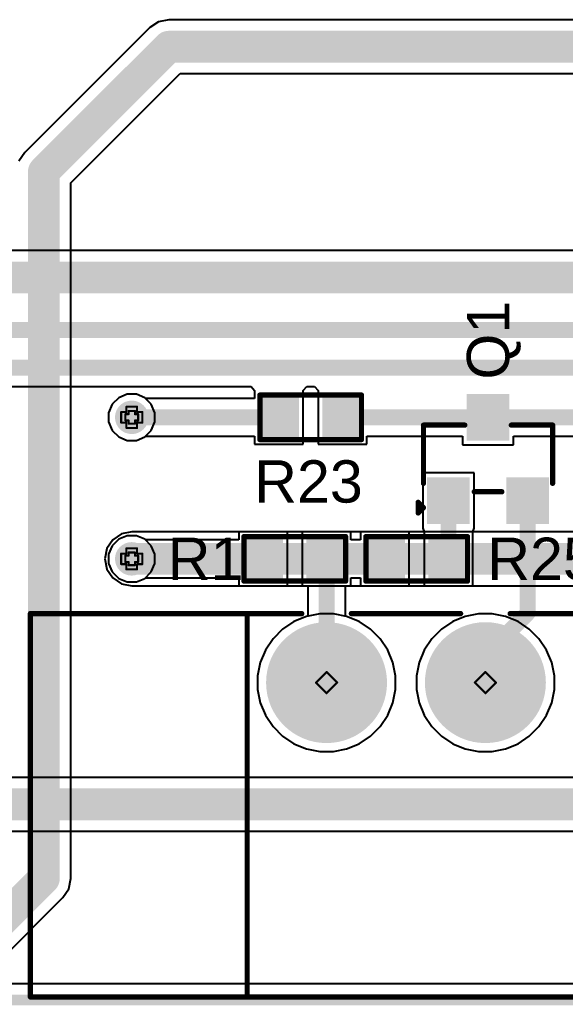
# Model space of a CAD drawing. Header units: inches. Extents: x -7 to 5163, y -3 to 5149.
# Drawn here: x 23.37 to 36.46, y -3.45 to 20.21 of the extents above; entities that cross this region are included whole.
import ezdxf

# ---------------------------------------------------------------- set-up
doc = ezdxf.new("R2010")
doc.units = ezdxf.units.IN
for name, color, linetype in [('Board Outline', 216, 'Continuous'), ('Bottom Layer', 5, 'Continuous'), ('Bottom Solder', 6, 'Continuous'), ('Drill Drawing', 1, 'Continuous'), ('GND', 76, 'Continuous'), ('Mechanical 15', 56, 'Continuous'), ('Multi-Layer', 9, 'Continuous'), ('Pad Holes', 156, 'Continuous'), ('PWR', 16, 'Continuous'), ('Top Layer', 1, 'Continuous'), ('Top Overlay', 2, 'Continuous'), ('Top Paste', 8, 'Continuous'), ('Top Solder', 216, 'Continuous'), ('Via Holes', 16, 'Continuous')]:
    doc.layers.add(name, color=color, linetype=linetype)
doc.styles.add('Arial', font='', dxfattribs={"height": 0.2})
doc.styles.get('Arial').set_extended_font_data('Arial')

# ---------------------------------------------------------------- blocks, each defined once
blk = doc.blocks.new('R___0603_9')
at = {"layer": 'Top Layer'}
for points in [[(-0.381, 0.4445), (-0.381, -0.4445), (-1.143, -0.4445), (-1.143, 0.4445)], [(1.143, 0.4445), (1.143, -0.4445), (0.381, -0.4445), (0.381, 0.4445)]]:
    blk.add_hatch(color=1, dxfattribs=at).paths.add_polyline_path(points)
at = {"layer": 'Top Paste'}
for points in [[(-0.381, 0.4445), (-0.381, -0.4445), (-1.143, -0.4445), (-1.143, 0.4445)], [(1.143, 0.4445), (1.143, -0.4445), (0.381, -0.4445), (0.381, 0.4445)]]:
    blk.add_hatch(color=8, dxfattribs=at).paths.add_polyline_path(points)
at = {"layer": 'Top Solder'}
for points in [[(-0.2794, 0.5461), (-0.2794, -0.5461), (-1.2446, -0.5461), (-1.2446, 0.5461)], [(1.2446, 0.5461), (1.2446, -0.5461), (0.2794, -0.5461), (0.2794, 0.5461)]]:
    blk.add_hatch(color=216, dxfattribs=at).paths.add_polyline_path(points)
at = {"layer": 'Top Overlay'}
for points in [[(-1.2192, -0.5334, 0.127, 0.127, 0), (-1.2192, 0.5334, 0.127, 0.127, 0)], [(-1.2192, 0.5334, 0.127, 0.127, 0), (1.2192, 0.5334, 0.127, 0.127, 0)], [(1.2192, -0.5334, 0.127, 0.127, 0), (1.2192, 0.5334, 0.127, 0.127, 0)], [(-1.2192, -0.5334, 0.127, 0.127, 0), (1.2192, -0.5334, 0.127, 0.127, 0)]]:
    blk.add_lwpolyline(points, format="xyseb", dxfattribs=at)
for points in [[(-1.25095, 0.5334, 0.0635, 0.0635, 1), (-1.18745, 0.5334, 0.0635, 0.0635, 1)], [(-1.25095, 0.5334, 0.0635, 0.0635, 1), (-1.18745, 0.5334, 0.0635, 0.0635, 1)], [(1.18745, 0.5334, 0.0635, 0.0635, 1), (1.25095, 0.5334, 0.0635, 0.0635, 1)], [(1.18745, 0.5334, 0.0635, 0.0635, 1), (1.25095, 0.5334, 0.0635, 0.0635, 1)], [(-1.25095, -0.5334, 0.0635, 0.0635, 1), (-1.18745, -0.5334, 0.0635, 0.0635, 1)], [(-1.25095, -0.5334, 0.0635, 0.0635, 1), (-1.18745, -0.5334, 0.0635, 0.0635, 1)], [(1.18745, -0.5334, 0.0635, 0.0635, 1), (1.25095, -0.5334, 0.0635, 0.0635, 1)], [(1.18745, -0.5334, 0.0635, 0.0635, 1), (1.25095, -0.5334, 0.0635, 0.0635, 1)]]:
    blk.add_lwpolyline(points, format="xyseb", close=True, dxfattribs=at)
blk = doc.blocks.new('R___0603_11')
at = {"layer": 'Top Layer'}
for points in [[(-0.381, 0.4445), (-0.381, -0.4445), (-1.143, -0.4445), (-1.143, 0.4445)], [(1.143, 0.4445), (1.143, -0.4445), (0.381, -0.4445), (0.381, 0.4445)]]:
    blk.add_hatch(color=1, dxfattribs=at).paths.add_polyline_path(points)
at = {"layer": 'Top Paste'}
for points in [[(-0.381, 0.4445), (-0.381, -0.4445), (-1.143, -0.4445), (-1.143, 0.4445)], [(1.143, 0.4445), (1.143, -0.4445), (0.381, -0.4445), (0.381, 0.4445)]]:
    blk.add_hatch(color=8, dxfattribs=at).paths.add_polyline_path(points)
at = {"layer": 'Top Solder'}
for points in [[(-0.2794, 0.5461), (-0.2794, -0.5461), (-1.2446, -0.5461), (-1.2446, 0.5461)], [(1.2446, 0.5461), (1.2446, -0.5461), (0.2794, -0.5461), (0.2794, 0.5461)]]:
    blk.add_hatch(color=216, dxfattribs=at).paths.add_polyline_path(points)
at = {"layer": 'Top Overlay'}
for points in [[(-1.2192, -0.5334, 0.127, 0.127, 0), (-1.2192, 0.5334, 0.127, 0.127, 0)], [(-1.2192, 0.5334, 0.127, 0.127, 0), (1.2192, 0.5334, 0.127, 0.127, 0)], [(1.2192, -0.5334, 0.127, 0.127, 0), (1.2192, 0.5334, 0.127, 0.127, 0)], [(-1.2192, -0.5334, 0.127, 0.127, 0), (1.2192, -0.5334, 0.127, 0.127, 0)]]:
    blk.add_lwpolyline(points, format="xyseb", dxfattribs=at)
for points in [[(-1.25095, 0.5334, 0.0635, 0.0635, 1), (-1.18745, 0.5334, 0.0635, 0.0635, 1)], [(-1.25095, 0.5334, 0.0635, 0.0635, 1), (-1.18745, 0.5334, 0.0635, 0.0635, 1)], [(1.18745, 0.5334, 0.0635, 0.0635, 1), (1.25095, 0.5334, 0.0635, 0.0635, 1)], [(1.18745, 0.5334, 0.0635, 0.0635, 1), (1.25095, 0.5334, 0.0635, 0.0635, 1)], [(-1.25095, -0.5334, 0.0635, 0.0635, 1), (-1.18745, -0.5334, 0.0635, 0.0635, 1)], [(-1.25095, -0.5334, 0.0635, 0.0635, 1), (-1.18745, -0.5334, 0.0635, 0.0635, 1)], [(1.18745, -0.5334, 0.0635, 0.0635, 1), (1.25095, -0.5334, 0.0635, 0.0635, 1)], [(1.18745, -0.5334, 0.0635, 0.0635, 1), (1.25095, -0.5334, 0.0635, 0.0635, 1)]]:
    blk.add_lwpolyline(points, format="xyseb", close=True, dxfattribs=at)
blk = doc.blocks.new('R___0603_33')
at = {"layer": 'Top Layer'}
for points in [[(-0.381, 0.4445), (-0.381, -0.4445), (-1.143, -0.4445), (-1.143, 0.4445)], [(1.143, 0.4445), (1.143, -0.4445), (0.381, -0.4445), (0.381, 0.4445)]]:
    blk.add_hatch(color=1, dxfattribs=at).paths.add_polyline_path(points)
at = {"layer": 'Top Paste'}
for points in [[(-0.381, 0.4445), (-0.381, -0.4445), (-1.143, -0.4445), (-1.143, 0.4445)], [(1.143, 0.4445), (1.143, -0.4445), (0.381, -0.4445), (0.381, 0.4445)]]:
    blk.add_hatch(color=8, dxfattribs=at).paths.add_polyline_path(points)
at = {"layer": 'Top Solder'}
for points in [[(-0.2794, 0.5461), (-0.2794, -0.5461), (-1.2446, -0.5461), (-1.2446, 0.5461)], [(1.2446, 0.5461), (1.2446, -0.5461), (0.2794, -0.5461), (0.2794, 0.5461)]]:
    blk.add_hatch(color=216, dxfattribs=at).paths.add_polyline_path(points)
at = {"layer": 'Top Overlay'}
for points in [[(-1.2192, 0.5334, 0.127, 0.127, 0), (-1.2192, -0.5334, 0.127, 0.127, 0)], [(1.2192, 0.5334, 0.127, 0.127, 0), (-1.2192, 0.5334, 0.127, 0.127, 0)], [(1.2192, 0.5334, 0.127, 0.127, 0), (1.2192, -0.5334, 0.127, 0.127, 0)], [(1.2192, -0.5334, 0.127, 0.127, 0), (-1.2192, -0.5334, 0.127, 0.127, 0)]]:
    blk.add_lwpolyline(points, format="xyseb", dxfattribs=at)
for points in [[(-1.25095, 0.5334, 0.0635, 0.0635, 1), (-1.18745, 0.5334, 0.0635, 0.0635, 1)], [(-1.25095, 0.5334, 0.0635, 0.0635, 1), (-1.18745, 0.5334, 0.0635, 0.0635, 1)], [(1.18745, 0.5334, 0.0635, 0.0635, 1), (1.25095, 0.5334, 0.0635, 0.0635, 1)], [(1.18745, 0.5334, 0.0635, 0.0635, 1), (1.25095, 0.5334, 0.0635, 0.0635, 1)], [(-1.25095, -0.5334, 0.0635, 0.0635, 1), (-1.18745, -0.5334, 0.0635, 0.0635, 1)], [(-1.25095, -0.5334, 0.0635, 0.0635, 1), (-1.18745, -0.5334, 0.0635, 0.0635, 1)], [(1.18745, -0.5334, 0.0635, 0.0635, 1), (1.25095, -0.5334, 0.0635, 0.0635, 1)], [(1.18745, -0.5334, 0.0635, 0.0635, 1), (1.25095, -0.5334, 0.0635, 0.0635, 1)]]:
    blk.add_lwpolyline(points, format="xyseb", close=True, dxfattribs=at)
blk = doc.blocks.new('SOT_23_34')
at = {"layer": 'Top Layer'}
for points in [[(-0.41, 1.46), (0.41, 1.46), (0.41, 0.54), (-0.41, 0.54)], [(-1.36, -0.54), (-0.54, -0.54), (-0.54, -1.46), (-1.36, -1.46)], [(0.54, -0.54), (1.36, -0.54), (1.36, -1.46), (0.54, -1.46)]]:
    blk.add_hatch(color=1, dxfattribs=at).paths.add_polyline_path(points)
at = {"layer": 'Top Paste'}
for points in [[(-0.41, 1.46), (0.41, 1.46), (0.41, 0.54), (-0.41, 0.54)], [(-1.36, -0.54), (-0.54, -0.54), (-0.54, -1.46), (-1.36, -1.46)], [(0.54, -0.54), (1.36, -0.54), (1.36, -1.46), (0.54, -1.46)]]:
    blk.add_hatch(color=8, dxfattribs=at).paths.add_polyline_path(points)
at = {"layer": 'Top Solder'}
for points in [[(-0.512, 1.562), (0.512, 1.562), (0.512, 0.438), (-0.512, 0.438)], [(-1.462, -0.438), (-0.438, -0.438), (-0.438, -1.562), (-1.462, -1.562)], [(0.438, -0.438), (1.462, -0.438), (1.462, -1.562), (0.438, -1.562)]]:
    blk.add_hatch(color=216, dxfattribs=at).paths.add_polyline_path(points)
at = {"layer": 'Top Overlay'}
for points in [[(-1.549, 0.813, 0.127, 0.127, 0), (-0.559, 0.813, 0.127, 0.127, 0)], [(-1.549, -0.584, 0.127, 0.127, 0), (-1.549, 0.813, 0.127, 0.127, 0)], [(0.559, 0.813, 0.127, 0.127, 0), (1.549, 0.813, 0.127, 0.127, 0)], [(1.549, -0.584, 0.127, 0.127, 0), (1.549, 0.813, 0.127, 0.127, 0)], [(-0.33, -0.787, 0.127, 0.127, 0), (0.33, -0.787, 0.127, 0.127, 0)], [(-1.676, -1.295, 0.127, 0.127, 0), (-1.676, -1.041, 0.127, 0.127, 0)], [(-1.676, -1.041, 0.127, 0.127, 0), (-1.549, -1.168, 0.127, 0.127, 0)], [(-1.676, -1.295, 0.127, 0.127, 0), (-1.549, -1.168, 0.127, 0.127, 0)]]:
    blk.add_lwpolyline(points, format="xyseb", dxfattribs=at)
for points in [[(-1.581, 0.813, 0.0635, 0.0635, 1), (-1.518, 0.813, 0.0635, 0.0635, 1)], [(-1.581, 0.813, 0.0635, 0.0635, 1), (-1.518, 0.813, 0.0635, 0.0635, 1)], [(-0.591, 0.813, 0.0635, 0.0635, 1), (-0.527, 0.813, 0.0635, 0.0635, 1)], [(0.527, 0.813, 0.0635, 0.0635, 1), (0.591, 0.813, 0.0635, 0.0635, 1)], [(1.518, 0.813, 0.0635, 0.0635, 1), (1.581, 0.813, 0.0635, 0.0635, 1)], [(1.518, 0.813, 0.0635, 0.0635, 1), (1.581, 0.813, 0.0635, 0.0635, 1)], [(-1.581, -0.584, 0.0635, 0.0635, 1), (-1.518, -0.584, 0.0635, 0.0635, 1)], [(1.518, -0.584, 0.0635, 0.0635, 1), (1.581, -0.584, 0.0635, 0.0635, 1)], [(-0.362, -0.787, 0.0635, 0.0635, 1), (-0.298, -0.787, 0.0635, 0.0635, 1)], [(0.298, -0.787, 0.0635, 0.0635, 1), (0.362, -0.787, 0.0635, 0.0635, 1)], [(-1.708, -1.041, 0.0635, 0.0635, 1), (-1.645, -1.041, 0.0635, 0.0635, 1)], [(-1.708, -1.041, 0.0635, 0.0635, 1), (-1.645, -1.041, 0.0635, 0.0635, 1)], [(-1.581, -1.168, 0.0635, 0.0635, 1), (-1.518, -1.168, 0.0635, 0.0635, 1)], [(-1.581, -1.168, 0.0635, 0.0635, 1), (-1.518, -1.168, 0.0635, 0.0635, 1)], [(-1.708, -1.295, 0.0635, 0.0635, 1), (-1.645, -1.295, 0.0635, 0.0635, 1)], [(-1.708, -1.295, 0.0635, 0.0635, 1), (-1.645, -1.295, 0.0635, 0.0635, 1)]]:
    blk.add_lwpolyline(points, format="xyseb", close=True, dxfattribs=at)
blk = doc.blocks.new('KF2EDGRM_3_81_3P_63')
at = {"layer": 'Bottom Layer'}
h = blk.add_hatch(color=5, dxfattribs=at)
edge = h.paths.add_edge_path()
edge.add_arc((-3.81, 0), 1.4, 0, 360)
h = blk.add_hatch(color=5, dxfattribs=at)
edge = h.paths.add_edge_path()
edge.add_arc((0, 0), 1.4, 0, 360)
h = blk.add_hatch(color=5, dxfattribs=at)
edge = h.paths.add_edge_path()
edge.add_arc((3.81, 0), 1.4, 0, 360)
at = {"layer": 'Bottom Solder'}
h = blk.add_hatch(color=6, dxfattribs=at)
edge = h.paths.add_edge_path()
edge.add_arc((-3.81, 0), 1.451, 0, 360)
h = blk.add_hatch(color=6, dxfattribs=at)
edge = h.paths.add_edge_path()
edge.add_arc((0, 0), 1.451, 0, 360)
h = blk.add_hatch(color=6, dxfattribs=at)
edge = h.paths.add_edge_path()
edge.add_arc((3.81, 0), 1.451, 0, 360)
at = {"layer": 'GND'}
h = blk.add_hatch(color=76, dxfattribs=at)
edge = h.paths.add_edge_path()
edge.add_arc((-3.81, 0), 1.4, 0, 360)
h = blk.add_hatch(color=76, dxfattribs=at)
edge = h.paths.add_edge_path()
edge.add_arc((0, 0), 1.4, 0, 360)
h = blk.add_hatch(color=76, dxfattribs=at)
edge = h.paths.add_edge_path()
edge.add_arc((3.81, 0), 1.4, 0, 360)
at = {"layer": 'Multi-Layer'}
h = blk.add_hatch(color=9, dxfattribs=at)
edge = h.paths.add_edge_path()
edge.add_arc((-3.81, 0), 1.4, 0, 360)
h = blk.add_hatch(color=9, dxfattribs=at)
edge = h.paths.add_edge_path()
edge.add_arc((0, 0), 1.4, 0, 360)
h = blk.add_hatch(color=9, dxfattribs=at)
edge = h.paths.add_edge_path()
edge.add_arc((3.81, 0), 1.4, 0, 360)
at = {"layer": 'Pad Holes'}
h = blk.add_hatch(color=7, dxfattribs=at)
edge = h.paths.add_edge_path()
edge.add_arc((-3.81, 0), 0.8, 0, 360)
h = blk.add_hatch(color=7, dxfattribs=at)
edge = h.paths.add_edge_path()
edge.add_arc((0, 0), 0.8, 0, 360)
h = blk.add_hatch(color=7, dxfattribs=at)
edge = h.paths.add_edge_path()
edge.add_arc((3.81, 0), 0.8, 0, 360)
at = {"layer": 'PWR'}
h = blk.add_hatch(color=16, dxfattribs=at)
edge = h.paths.add_edge_path()
edge.add_arc((-3.81, 0), 1.4, 0, 360)
h = blk.add_hatch(color=16, dxfattribs=at)
edge = h.paths.add_edge_path()
edge.add_arc((0, 0), 1.4, 0, 360)
h = blk.add_hatch(color=16, dxfattribs=at)
edge = h.paths.add_edge_path()
edge.add_arc((3.81, 0), 1.4, 0, 360)
at = {"layer": 'Top Layer'}
h = blk.add_hatch(color=1, dxfattribs=at)
edge = h.paths.add_edge_path()
edge.add_arc((-3.81, 0), 1.4, 0, 360)
h = blk.add_hatch(color=1, dxfattribs=at)
edge = h.paths.add_edge_path()
edge.add_arc((0, 0), 1.4, 0, 360)
h = blk.add_hatch(color=1, dxfattribs=at)
edge = h.paths.add_edge_path()
edge.add_arc((3.81, 0), 1.4, 0, 360)
at = {"layer": 'Top Solder'}
h = blk.add_hatch(color=216, dxfattribs=at)
edge = h.paths.add_edge_path()
edge.add_arc((-3.81, 0), 1.451, 0, 360)
h = blk.add_hatch(color=216, dxfattribs=at)
edge = h.paths.add_edge_path()
edge.add_arc((0, 0), 1.451, 0, 360)
h = blk.add_hatch(color=216, dxfattribs=at)
edge = h.paths.add_edge_path()
edge.add_arc((3.81, 0), 1.451, 0, 360)
at = {"layer": 'Mechanical 15'}
blk.add_lwpolyline([(0, -2.839, 0.00254, 0.00254, 0), (0, -2.838, 0.00254, 0.00254, 0)], format="xyseb", dxfattribs=at)
for points in [[(0, -2.838, 0.00127, 0.00127, 1), (0.001, -2.838, 0.00127, 0.00127, 1)], [(-0.001, -2.839, 0.00127, 0.00127, 1), (0, -2.839, 0.00127, 0.00127, 1)]]:
    blk.add_lwpolyline(points, format="xyseb", close=True, dxfattribs=at)
at = {"layer": 'Top Overlay'}
for points in [[(-10.915, -7.544, 0.127, 0.127, 0), (-10.915, 1.656, 0.127, 0.127, 0)], [(-10.915, 1.656, 0.127, 0.127, 0), (-4.405, 1.656, 0.127, 0.127, 0)], [(-5.715, -7.544, 0.127, 0.127, 0), (-5.715, 1.656, 0.127, 0.127, 0)], [(-3.215, 1.656, 0.127, 0.127, 0), (-0.595, 1.656, 0.127, 0.127, 0)], [(0.595, 1.656, 0.127, 0.127, 0), (3.215, 1.656, 0.127, 0.127, 0)], [(4.405, 1.656, 0.127, 0.127, 0), (10.915, 1.656, 0.127, 0.127, 0)], [(5.715, -7.544, 0.127, 0.127, 0), (5.715, 1.656, 0.127, 0.127, 0)], [(10.915, -7.544, 0.127, 0.127, 0), (10.915, 1.656, 0.127, 0.127, 0)], [(-10.915, -7.544, 0.127, 0.127, 0), (10.915, -7.544, 0.127, 0.127, 0)]]:
    blk.add_lwpolyline(points, format="xyseb", dxfattribs=at)
for points in [[(-10.947, 1.656, 0.0635, 0.0635, 1), (-10.883, 1.656, 0.0635, 0.0635, 1)], [(-10.947, 1.656, 0.0635, 0.0635, 1), (-10.883, 1.656, 0.0635, 0.0635, 1)], [(-5.747, 1.656, 0.0635, 0.0635, 1), (-5.683, 1.656, 0.0635, 0.0635, 1)], [(-4.436, 1.656, 0.0635, 0.0635, 1), (-4.373, 1.656, 0.0635, 0.0635, 1)], [(-3.247, 1.656, 0.0635, 0.0635, 1), (-3.183, 1.656, 0.0635, 0.0635, 1)], [(-0.627, 1.656, 0.0635, 0.0635, 1), (-0.563, 1.656, 0.0635, 0.0635, 1)], [(0.563, 1.656, 0.0635, 0.0635, 1), (0.627, 1.656, 0.0635, 0.0635, 1)], [(3.183, 1.656, 0.0635, 0.0635, 1), (3.247, 1.656, 0.0635, 0.0635, 1)], [(4.373, 1.656, 0.0635, 0.0635, 1), (4.437, 1.656, 0.0635, 0.0635, 1)], [(5.683, 1.656, 0.0635, 0.0635, 1), (5.747, 1.656, 0.0635, 0.0635, 1)], [(10.883, 1.656, 0.0635, 0.0635, 1), (10.947, 1.656, 0.0635, 0.0635, 1)], [(10.883, 1.656, 0.0635, 0.0635, 1), (10.947, 1.656, 0.0635, 0.0635, 1)], [(-10.947, -7.544, 0.0635, 0.0635, 1), (-10.883, -7.544, 0.0635, 0.0635, 1)], [(-10.947, -7.544, 0.0635, 0.0635, 1), (-10.883, -7.544, 0.0635, 0.0635, 1)], [(-5.747, -7.544, 0.0635, 0.0635, 1), (-5.683, -7.544, 0.0635, 0.0635, 1)], [(5.683, -7.544, 0.0635, 0.0635, 1), (5.747, -7.544, 0.0635, 0.0635, 1)], [(10.883, -7.544, 0.0635, 0.0635, 1), (10.947, -7.544, 0.0635, 0.0635, 1)], [(10.883, -7.544, 0.0635, 0.0635, 1), (10.947, -7.544, 0.0635, 0.0635, 1)]]:
    blk.add_lwpolyline(points, format="xyseb", close=True, dxfattribs=at)

msp = doc.modelspace()

# ---------------------------------------------------------------- hatches: boundary and pattern name
at = {"layer": 'Bottom Layer'}
h = msp.add_hatch(color=5, dxfattribs=at)
edge = h.paths.add_edge_path()
edge.add_arc((26.06, 10.661), 0.3, 0, 360)
h = msp.add_hatch(color=5, dxfattribs=at)
edge = h.paths.add_edge_path()
edge.add_arc((26.06, 7.264), 0.3, 0, 360)
at = {"layer": 'Bottom Solder'}
h = msp.add_hatch(color=6, dxfattribs=at)
edge = h.paths.add_edge_path()
edge.add_arc((26.06, 10.661), 0.402, 0, 360)
h = msp.add_hatch(color=6, dxfattribs=at)
edge = h.paths.add_edge_path()
edge.add_arc((26.06, 7.264), 0.402, 0, 360)
at = {"layer": 'GND'}
h = msp.add_hatch(color=76, dxfattribs=at)
edge = h.paths.add_edge_path()
edge.add_arc((26.06, 10.661), 0.3, 0, 360)
h = msp.add_hatch(color=76, dxfattribs=at)
edge = h.paths.add_edge_path()
edge.add_arc((26.06, 7.264), 0.3, 0, 360)
at = {"layer": 'PWR'}
h = msp.add_hatch(color=16, dxfattribs=at)
edge = h.paths.add_edge_path()
edge.add_arc((26.06, 10.661), 0.3, 0, 360)
h = msp.add_hatch(color=16, dxfattribs=at)
edge = h.paths.add_edge_path()
edge.add_arc((26.06, 7.264), 0.3, 0, 360)
at = {"layer": 'Top Layer'}
h = msp.add_hatch(color=1, dxfattribs=at)
edge = h.paths.add_edge_path()
edge.add_arc((26.06, 10.661), 0.3, 0, 360)
h = msp.add_hatch(color=1, dxfattribs=at)
edge = h.paths.add_edge_path()
edge.add_arc((26.06, 7.264), 0.3, 0, 360)
at = {"layer": 'Top Solder'}
h = msp.add_hatch(color=216, dxfattribs=at)
edge = h.paths.add_edge_path()
edge.add_arc((26.06, 10.661), 0.402, 0, 360)
h = msp.add_hatch(color=216, dxfattribs=at)
edge = h.paths.add_edge_path()
edge.add_arc((26.06, 7.264), 0.402, 0, 360)
at = {"layer": 'Via Holes'}
h = msp.add_hatch(color=7, dxfattribs=at)
edge = h.paths.add_edge_path()
edge.add_arc((26.06, 10.661), 0.15, 0, 360)
h = msp.add_hatch(color=7, dxfattribs=at)
edge = h.paths.add_edge_path()
edge.add_arc((26.06, 7.264), 0.15, 0, 360)

# ---------------------------------------------------------------- linework, layer by layer
at = {"layer": 'Board Outline'}
msp.add_lwpolyline([(1.627, -3.325, 0.254, 0.254, 0), (192.198, -3.325, 0.254, 0.254, 0)], format="xyseb", dxfattribs=at)
at = {"layer": 'Bottom Layer'}
for p, q in [((26.702, 20.156), (26.492, 20.016)), ((26.949, 20.205), (26.702, 20.156)), ((70.293, 20.205), (26.949, 20.205)), ((26.492, 20.016), (23.494, 17.019)), ((24.6, 16.293), (27.218, 18.911)), ((27.218, 18.911), (70.561, 18.911)), ((23.494, 17.019), (23.354, 16.809)), ((24.6, -0.409), (24.6, 16.293)), ((25.747, 11.131), (25.591, 10.975)), ((25.95, 11.215), (25.747, 11.131)), ((26.171, 11.215), (25.95, 11.215)), ((26.374, 11.131), (26.171, 11.215)), ((26.53, 10.975), (26.374, 11.131)), ((25.591, 10.975), (25.506, 10.772)), ((26.614, 10.772), (26.53, 10.975)), ((25.506, 10.772), (25.506, 10.551)), ((26.614, 10.551), (26.614, 10.772)), ((25.506, 10.551), (25.591, 10.348)), ((26.53, 10.348), (26.614, 10.551)), ((25.591, 10.348), (25.747, 10.192)), ((25.747, 10.192), (25.95, 10.107)), ((26.171, 10.107), (26.374, 10.192)), ((26.374, 10.192), (26.53, 10.348)), ((25.95, 10.107), (26.171, 10.107)), ((25.813, 7.863), (25.603, 7.722)), ((26.06, 7.912), (25.813, 7.863)), ((87.235, 7.912), (26.06, 7.912)), ((25.603, 7.722), (25.462, 7.512)), ((25.462, 7.512), (25.413, 7.264)), ((25.413, 7.264), (25.462, 7.017)), ((25.462, 7.017), (25.603, 6.807)), ((25.603, 6.807), (25.813, 6.666)), ((25.813, 6.666), (26.06, 6.617)), ((26.06, 6.617), (87.503, 6.617)), ((30.571, 5.947), (30.252, 5.883)), ((30.897, 5.947), (30.571, 5.947)), ((31.216, 5.883), (30.897, 5.947)), ((29.951, 5.758), (29.68, 5.577)), ((30.252, 5.883), (29.951, 5.758)), ((31.517, 5.758), (31.216, 5.883)), ((31.788, 5.577), (31.517, 5.758)), ((29.68, 5.577), (29.449, 5.347)), ((32.019, 5.347), (31.788, 5.577)), ((29.449, 5.347), (29.268, 5.076)), ((32.2, 5.076), (32.019, 5.347)), ((29.268, 5.076), (29.144, 4.775)), ((32.324, 4.775), (32.2, 5.076)), ((29.144, 4.775), (29.08, 4.456)), ((32.388, 4.456), (32.324, 4.775)), ((29.08, 4.456), (29.08, 4.13)), ((32.388, 4.13), (32.388, 4.456)), ((29.08, 4.13), (29.144, 3.81)), ((32.324, 3.81), (32.388, 4.13)), ((29.144, 3.81), (29.268, 3.509)), ((32.2, 3.509), (32.324, 3.81)), ((29.268, 3.509), (29.449, 3.238)), ((32.019, 3.238), (32.2, 3.509)), ((29.449, 3.238), (29.68, 3.008)), ((31.788, 3.008), (32.019, 3.238)), ((29.68, 3.008), (29.951, 2.827)), ((31.517, 2.827), (31.788, 3.008)), ((29.951, 2.827), (30.252, 2.702)), ((30.252, 2.702), (30.571, 2.639)), ((30.571, 2.639), (30.897, 2.639)), ((30.897, 2.639), (31.216, 2.702)), ((31.216, 2.702), (31.517, 2.827)), ((24.55, -0.656), (24.6, -0.409)), ((24.41, -0.866), (24.55, -0.656)), ((22.888, -2.388), (24.41, -0.866)), ((192.195, -2.937), (1.63, -2.937))]:
    msp.add_line(p, q, dxfattribs=at)
for points in [[(23.952, 16.561, 0.762, 0.762, 0), (26.949, 19.558, 0.762, 0.762, 0)], [(26.949, 19.558, 0.762, 0.762, 0), (70.561, 19.558, 0.762, 0.762, 0)], [(23.952, -0.409, 0.762, 0.762, 0), (23.952, 16.561, 0.762, 0.762, 0)], [(26.06, 7.264, 0.762, 0.762, 0), (87.503, 7.264, 0.762, 0.762, 0)], [(22.43, -1.93, 0.762, 0.762, 0), (23.952, -0.409, 0.762, 0.762, 0)]]:
    msp.add_lwpolyline(points, format="xyseb", dxfattribs=at)
for points in [[(26.759, 19.558, 0.381, 0.381, 1), (27.14, 19.558, 0.381, 0.381, 1)], [(26.759, 19.558, 0.381, 0.381, 1), (27.14, 19.558, 0.381, 0.381, 1)], [(23.762, 16.561, 0.381, 0.381, 1), (24.143, 16.561, 0.381, 0.381, 1)], [(23.762, 16.561, 0.381, 0.381, 1), (24.143, 16.561, 0.381, 0.381, 1)], [(25.87, 7.264, 0.381, 0.381, 1), (26.251, 7.264, 0.381, 0.381, 1)], [(23.762, -0.409, 0.381, 0.381, 1), (24.143, -0.409, 0.381, 0.381, 1)], [(23.762, -0.409, 0.381, 0.381, 1), (24.143, -0.409, 0.381, 0.381, 1)]]:
    msp.add_lwpolyline(points, format="xyseb", close=True, dxfattribs=at)
at = {"layer": 'Drill Drawing'}
for points in [[(25.933, 10.788, 0.0508, 0.0508, 0), (25.933, 10.915, 0.0508, 0.0508, 0)], [(25.933, 10.915, 0.0508, 0.0508, 0), (26.187, 10.915, 0.0508, 0.0508, 0)], [(26.187, 10.788, 0.0508, 0.0508, 0), (26.187, 10.915, 0.0508, 0.0508, 0)], [(25.806, 10.534, 0.0508, 0.0508, 0), (25.806, 10.788, 0.0508, 0.0508, 0)], [(25.806, 10.788, 0.0508, 0.0508, 0), (25.933, 10.788, 0.0508, 0.0508, 0)], [(25.908, 10.585, 0.0508, 0.0508, 0), (25.908, 10.738, 0.0508, 0.0508, 0)], [(25.908, 10.738, 0.0508, 0.0508, 0), (25.984, 10.738, 0.0508, 0.0508, 0)], [(25.984, 10.738, 0.0508, 0.0508, 0), (25.984, 10.814, 0.0508, 0.0508, 0)], [(25.984, 10.814, 0.0508, 0.0508, 0), (26.137, 10.814, 0.0508, 0.0508, 0)], [(26.137, 10.738, 0.0508, 0.0508, 0), (26.137, 10.814, 0.0508, 0.0508, 0)], [(26.137, 10.738, 0.0508, 0.0508, 0), (26.213, 10.738, 0.0508, 0.0508, 0)], [(26.187, 10.788, 0.0508, 0.0508, 0), (26.314, 10.788, 0.0508, 0.0508, 0)], [(26.213, 10.585, 0.0508, 0.0508, 0), (26.213, 10.738, 0.0508, 0.0508, 0)], [(26.314, 10.534, 0.0508, 0.0508, 0), (26.314, 10.788, 0.0508, 0.0508, 0)], [(25.806, 10.534, 0.0508, 0.0508, 0), (25.933, 10.534, 0.0508, 0.0508, 0)], [(25.908, 10.585, 0.0508, 0.0508, 0), (25.984, 10.585, 0.0508, 0.0508, 0)], [(25.933, 10.407, 0.0508, 0.0508, 0), (25.933, 10.534, 0.0508, 0.0508, 0)], [(25.933, 10.407, 0.0508, 0.0508, 0), (26.187, 10.407, 0.0508, 0.0508, 0)], [(25.984, 10.509, 0.0508, 0.0508, 0), (25.984, 10.585, 0.0508, 0.0508, 0)], [(25.984, 10.509, 0.0508, 0.0508, 0), (26.137, 10.509, 0.0508, 0.0508, 0)], [(26.137, 10.585, 0.0508, 0.0508, 0), (26.213, 10.585, 0.0508, 0.0508, 0)], [(26.137, 10.509, 0.0508, 0.0508, 0), (26.137, 10.585, 0.0508, 0.0508, 0)], [(26.187, 10.534, 0.0508, 0.0508, 0), (26.314, 10.534, 0.0508, 0.0508, 0)], [(26.187, 10.407, 0.0508, 0.0508, 0), (26.187, 10.534, 0.0508, 0.0508, 0)], [(25.806, 7.137, 0.0508, 0.0508, 0), (25.806, 7.391, 0.0508, 0.0508, 0)], [(25.806, 7.391, 0.0508, 0.0508, 0), (25.933, 7.391, 0.0508, 0.0508, 0)], [(25.908, 7.188, 0.0508, 0.0508, 0), (25.908, 7.341, 0.0508, 0.0508, 0)], [(25.908, 7.341, 0.0508, 0.0508, 0), (25.984, 7.341, 0.0508, 0.0508, 0)], [(25.933, 7.391, 0.0508, 0.0508, 0), (25.933, 7.518, 0.0508, 0.0508, 0)], [(25.933, 7.518, 0.0508, 0.0508, 0), (26.187, 7.518, 0.0508, 0.0508, 0)], [(25.984, 7.341, 0.0508, 0.0508, 0), (25.984, 7.417, 0.0508, 0.0508, 0)], [(25.984, 7.417, 0.0508, 0.0508, 0), (26.137, 7.417, 0.0508, 0.0508, 0)], [(26.137, 7.341, 0.0508, 0.0508, 0), (26.137, 7.417, 0.0508, 0.0508, 0)], [(26.137, 7.341, 0.0508, 0.0508, 0), (26.213, 7.341, 0.0508, 0.0508, 0)], [(26.187, 7.391, 0.0508, 0.0508, 0), (26.187, 7.518, 0.0508, 0.0508, 0)], [(26.187, 7.391, 0.0508, 0.0508, 0), (26.314, 7.391, 0.0508, 0.0508, 0)], [(26.213, 7.188, 0.0508, 0.0508, 0), (26.213, 7.341, 0.0508, 0.0508, 0)], [(26.314, 7.137, 0.0508, 0.0508, 0), (26.314, 7.391, 0.0508, 0.0508, 0)], [(25.806, 7.137, 0.0508, 0.0508, 0), (25.933, 7.137, 0.0508, 0.0508, 0)], [(25.908, 7.188, 0.0508, 0.0508, 0), (25.984, 7.188, 0.0508, 0.0508, 0)], [(25.933, 7.01, 0.0508, 0.0508, 0), (25.933, 7.137, 0.0508, 0.0508, 0)], [(25.984, 7.112, 0.0508, 0.0508, 0), (25.984, 7.188, 0.0508, 0.0508, 0)], [(25.984, 7.112, 0.0508, 0.0508, 0), (26.137, 7.112, 0.0508, 0.0508, 0)], [(26.137, 7.188, 0.0508, 0.0508, 0), (26.213, 7.188, 0.0508, 0.0508, 0)], [(26.137, 7.112, 0.0508, 0.0508, 0), (26.137, 7.188, 0.0508, 0.0508, 0)], [(26.187, 7.137, 0.0508, 0.0508, 0), (26.314, 7.137, 0.0508, 0.0508, 0)], [(26.187, 7.01, 0.0508, 0.0508, 0), (26.187, 7.137, 0.0508, 0.0508, 0)], [(25.933, 7.01, 0.0508, 0.0508, 0), (26.187, 7.01, 0.0508, 0.0508, 0)], [(30.48, 4.293, 0.0508, 0.0508, 0), (30.734, 4.547, 0.0508, 0.0508, 0)], [(30.734, 4.547, 0.0508, 0.0508, 0), (30.988, 4.293, 0.0508, 0.0508, 0)], [(34.29, 4.293, 0.0508, 0.0508, 0), (34.544, 4.547, 0.0508, 0.0508, 0)], [(34.544, 4.547, 0.0508, 0.0508, 0), (34.798, 4.293, 0.0508, 0.0508, 0)], [(30.48, 4.293, 0.0508, 0.0508, 0), (30.734, 4.039, 0.0508, 0.0508, 0)], [(30.734, 4.039, 0.0508, 0.0508, 0), (30.988, 4.293, 0.0508, 0.0508, 0)], [(34.29, 4.293, 0.0508, 0.0508, 0), (34.544, 4.039, 0.0508, 0.0508, 0)], [(34.544, 4.039, 0.0508, 0.0508, 0), (34.798, 4.293, 0.0508, 0.0508, 0)]]:
    msp.add_lwpolyline(points, format="xyseb", dxfattribs=at)
for points in [[(25.921, 10.915, 0.0254, 0.0254, 1), (25.946, 10.915, 0.0254, 0.0254, 1)], [(25.921, 10.915, 0.0254, 0.0254, 1), (25.946, 10.915, 0.0254, 0.0254, 1)], [(26.175, 10.915, 0.0254, 0.0254, 1), (26.2, 10.915, 0.0254, 0.0254, 1)], [(26.175, 10.915, 0.0254, 0.0254, 1), (26.2, 10.915, 0.0254, 0.0254, 1)], [(25.794, 10.788, 0.0254, 0.0254, 1), (25.819, 10.788, 0.0254, 0.0254, 1)], [(25.794, 10.788, 0.0254, 0.0254, 1), (25.819, 10.788, 0.0254, 0.0254, 1)], [(25.895, 10.738, 0.0254, 0.0254, 1), (25.921, 10.738, 0.0254, 0.0254, 1)], [(25.895, 10.738, 0.0254, 0.0254, 1), (25.921, 10.738, 0.0254, 0.0254, 1)], [(25.921, 10.788, 0.0254, 0.0254, 1), (25.946, 10.788, 0.0254, 0.0254, 1)], [(25.921, 10.788, 0.0254, 0.0254, 1), (25.946, 10.788, 0.0254, 0.0254, 1)], [(25.971, 10.814, 0.0254, 0.0254, 1), (25.997, 10.814, 0.0254, 0.0254, 1)], [(25.971, 10.814, 0.0254, 0.0254, 1), (25.997, 10.814, 0.0254, 0.0254, 1)], [(25.971, 10.738, 0.0254, 0.0254, 1), (25.997, 10.738, 0.0254, 0.0254, 1)], [(25.971, 10.738, 0.0254, 0.0254, 1), (25.997, 10.738, 0.0254, 0.0254, 1)], [(26.124, 10.814, 0.0254, 0.0254, 1), (26.149, 10.814, 0.0254, 0.0254, 1)], [(26.124, 10.814, 0.0254, 0.0254, 1), (26.149, 10.814, 0.0254, 0.0254, 1)], [(26.124, 10.738, 0.0254, 0.0254, 1), (26.149, 10.738, 0.0254, 0.0254, 1)], [(26.124, 10.738, 0.0254, 0.0254, 1), (26.149, 10.738, 0.0254, 0.0254, 1)], [(26.175, 10.788, 0.0254, 0.0254, 1), (26.2, 10.788, 0.0254, 0.0254, 1)], [(26.175, 10.788, 0.0254, 0.0254, 1), (26.2, 10.788, 0.0254, 0.0254, 1)], [(26.2, 10.738, 0.0254, 0.0254, 1), (26.226, 10.738, 0.0254, 0.0254, 1)], [(26.2, 10.738, 0.0254, 0.0254, 1), (26.226, 10.738, 0.0254, 0.0254, 1)], [(26.302, 10.788, 0.0254, 0.0254, 1), (26.327, 10.788, 0.0254, 0.0254, 1)], [(26.302, 10.788, 0.0254, 0.0254, 1), (26.327, 10.788, 0.0254, 0.0254, 1)], [(25.794, 10.534, 0.0254, 0.0254, 1), (25.819, 10.534, 0.0254, 0.0254, 1)], [(25.794, 10.534, 0.0254, 0.0254, 1), (25.819, 10.534, 0.0254, 0.0254, 1)], [(25.895, 10.585, 0.0254, 0.0254, 1), (25.921, 10.585, 0.0254, 0.0254, 1)], [(25.895, 10.585, 0.0254, 0.0254, 1), (25.921, 10.585, 0.0254, 0.0254, 1)], [(25.921, 10.534, 0.0254, 0.0254, 1), (25.946, 10.534, 0.0254, 0.0254, 1)], [(25.921, 10.534, 0.0254, 0.0254, 1), (25.946, 10.534, 0.0254, 0.0254, 1)], [(25.921, 10.407, 0.0254, 0.0254, 1), (25.946, 10.407, 0.0254, 0.0254, 1)], [(25.921, 10.407, 0.0254, 0.0254, 1), (25.946, 10.407, 0.0254, 0.0254, 1)], [(25.971, 10.585, 0.0254, 0.0254, 1), (25.997, 10.585, 0.0254, 0.0254, 1)], [(25.971, 10.585, 0.0254, 0.0254, 1), (25.997, 10.585, 0.0254, 0.0254, 1)], [(25.971, 10.509, 0.0254, 0.0254, 1), (25.997, 10.509, 0.0254, 0.0254, 1)], [(25.971, 10.509, 0.0254, 0.0254, 1), (25.997, 10.509, 0.0254, 0.0254, 1)], [(26.124, 10.585, 0.0254, 0.0254, 1), (26.149, 10.585, 0.0254, 0.0254, 1)], [(26.124, 10.585, 0.0254, 0.0254, 1), (26.149, 10.585, 0.0254, 0.0254, 1)], [(26.124, 10.509, 0.0254, 0.0254, 1), (26.149, 10.509, 0.0254, 0.0254, 1)], [(26.124, 10.509, 0.0254, 0.0254, 1), (26.149, 10.509, 0.0254, 0.0254, 1)], [(26.175, 10.534, 0.0254, 0.0254, 1), (26.2, 10.534, 0.0254, 0.0254, 1)], [(26.175, 10.534, 0.0254, 0.0254, 1), (26.2, 10.534, 0.0254, 0.0254, 1)], [(26.175, 10.407, 0.0254, 0.0254, 1), (26.2, 10.407, 0.0254, 0.0254, 1)], [(26.175, 10.407, 0.0254, 0.0254, 1), (26.2, 10.407, 0.0254, 0.0254, 1)], [(26.2, 10.585, 0.0254, 0.0254, 1), (26.226, 10.585, 0.0254, 0.0254, 1)], [(26.2, 10.585, 0.0254, 0.0254, 1), (26.226, 10.585, 0.0254, 0.0254, 1)], [(26.302, 10.534, 0.0254, 0.0254, 1), (26.327, 10.534, 0.0254, 0.0254, 1)], [(26.302, 10.534, 0.0254, 0.0254, 1), (26.327, 10.534, 0.0254, 0.0254, 1)], [(25.794, 7.391, 0.0254, 0.0254, 1), (25.819, 7.391, 0.0254, 0.0254, 1)], [(25.794, 7.391, 0.0254, 0.0254, 1), (25.819, 7.391, 0.0254, 0.0254, 1)], [(25.895, 7.341, 0.0254, 0.0254, 1), (25.921, 7.341, 0.0254, 0.0254, 1)], [(25.895, 7.341, 0.0254, 0.0254, 1), (25.921, 7.341, 0.0254, 0.0254, 1)], [(25.921, 7.518, 0.0254, 0.0254, 1), (25.946, 7.518, 0.0254, 0.0254, 1)], [(25.921, 7.518, 0.0254, 0.0254, 1), (25.946, 7.518, 0.0254, 0.0254, 1)], [(25.921, 7.391, 0.0254, 0.0254, 1), (25.946, 7.391, 0.0254, 0.0254, 1)], [(25.921, 7.391, 0.0254, 0.0254, 1), (25.946, 7.391, 0.0254, 0.0254, 1)], [(25.971, 7.417, 0.0254, 0.0254, 1), (25.997, 7.417, 0.0254, 0.0254, 1)], [(25.971, 7.417, 0.0254, 0.0254, 1), (25.997, 7.417, 0.0254, 0.0254, 1)], [(25.971, 7.341, 0.0254, 0.0254, 1), (25.997, 7.341, 0.0254, 0.0254, 1)], [(25.971, 7.341, 0.0254, 0.0254, 1), (25.997, 7.341, 0.0254, 0.0254, 1)], [(26.124, 7.417, 0.0254, 0.0254, 1), (26.149, 7.417, 0.0254, 0.0254, 1)], [(26.124, 7.417, 0.0254, 0.0254, 1), (26.149, 7.417, 0.0254, 0.0254, 1)], [(26.124, 7.341, 0.0254, 0.0254, 1), (26.149, 7.341, 0.0254, 0.0254, 1)], [(26.124, 7.341, 0.0254, 0.0254, 1), (26.149, 7.341, 0.0254, 0.0254, 1)], [(26.175, 7.518, 0.0254, 0.0254, 1), (26.2, 7.518, 0.0254, 0.0254, 1)], [(26.175, 7.518, 0.0254, 0.0254, 1), (26.2, 7.518, 0.0254, 0.0254, 1)], [(26.175, 7.391, 0.0254, 0.0254, 1), (26.2, 7.391, 0.0254, 0.0254, 1)], [(26.175, 7.391, 0.0254, 0.0254, 1), (26.2, 7.391, 0.0254, 0.0254, 1)], [(26.2, 7.341, 0.0254, 0.0254, 1), (26.226, 7.341, 0.0254, 0.0254, 1)], [(26.2, 7.341, 0.0254, 0.0254, 1), (26.226, 7.341, 0.0254, 0.0254, 1)], [(26.302, 7.391, 0.0254, 0.0254, 1), (26.327, 7.391, 0.0254, 0.0254, 1)], [(26.302, 7.391, 0.0254, 0.0254, 1), (26.327, 7.391, 0.0254, 0.0254, 1)], [(25.794, 7.137, 0.0254, 0.0254, 1), (25.819, 7.137, 0.0254, 0.0254, 1)], [(25.794, 7.137, 0.0254, 0.0254, 1), (25.819, 7.137, 0.0254, 0.0254, 1)], [(25.895, 7.188, 0.0254, 0.0254, 1), (25.921, 7.188, 0.0254, 0.0254, 1)], [(25.895, 7.188, 0.0254, 0.0254, 1), (25.921, 7.188, 0.0254, 0.0254, 1)], [(25.921, 7.137, 0.0254, 0.0254, 1), (25.946, 7.137, 0.0254, 0.0254, 1)], [(25.921, 7.137, 0.0254, 0.0254, 1), (25.946, 7.137, 0.0254, 0.0254, 1)], [(25.971, 7.188, 0.0254, 0.0254, 1), (25.997, 7.188, 0.0254, 0.0254, 1)], [(25.971, 7.188, 0.0254, 0.0254, 1), (25.997, 7.188, 0.0254, 0.0254, 1)], [(25.971, 7.112, 0.0254, 0.0254, 1), (25.997, 7.112, 0.0254, 0.0254, 1)], [(25.971, 7.112, 0.0254, 0.0254, 1), (25.997, 7.112, 0.0254, 0.0254, 1)], [(26.124, 7.188, 0.0254, 0.0254, 1), (26.149, 7.188, 0.0254, 0.0254, 1)], [(26.124, 7.188, 0.0254, 0.0254, 1), (26.149, 7.188, 0.0254, 0.0254, 1)], [(26.124, 7.112, 0.0254, 0.0254, 1), (26.149, 7.112, 0.0254, 0.0254, 1)], [(26.124, 7.112, 0.0254, 0.0254, 1), (26.149, 7.112, 0.0254, 0.0254, 1)], [(26.175, 7.137, 0.0254, 0.0254, 1), (26.2, 7.137, 0.0254, 0.0254, 1)], [(26.175, 7.137, 0.0254, 0.0254, 1), (26.2, 7.137, 0.0254, 0.0254, 1)], [(26.2, 7.188, 0.0254, 0.0254, 1), (26.226, 7.188, 0.0254, 0.0254, 1)], [(26.2, 7.188, 0.0254, 0.0254, 1), (26.226, 7.188, 0.0254, 0.0254, 1)], [(26.302, 7.137, 0.0254, 0.0254, 1), (26.327, 7.137, 0.0254, 0.0254, 1)], [(26.302, 7.137, 0.0254, 0.0254, 1), (26.327, 7.137, 0.0254, 0.0254, 1)], [(25.921, 7.01, 0.0254, 0.0254, 1), (25.946, 7.01, 0.0254, 0.0254, 1)], [(25.921, 7.01, 0.0254, 0.0254, 1), (25.946, 7.01, 0.0254, 0.0254, 1)], [(26.175, 7.01, 0.0254, 0.0254, 1), (26.2, 7.01, 0.0254, 0.0254, 1)], [(26.175, 7.01, 0.0254, 0.0254, 1), (26.2, 7.01, 0.0254, 0.0254, 1)], [(30.721, 4.547, 0.0254, 0.0254, 1), (30.747, 4.547, 0.0254, 0.0254, 1)], [(30.721, 4.547, 0.0254, 0.0254, 1), (30.747, 4.547, 0.0254, 0.0254, 1)], [(34.531, 4.547, 0.0254, 0.0254, 1), (34.557, 4.547, 0.0254, 0.0254, 1)], [(34.531, 4.547, 0.0254, 0.0254, 1), (34.557, 4.547, 0.0254, 0.0254, 1)], [(30.467, 4.293, 0.0254, 0.0254, 1), (30.493, 4.293, 0.0254, 0.0254, 1)], [(30.467, 4.293, 0.0254, 0.0254, 1), (30.493, 4.293, 0.0254, 0.0254, 1)], [(30.975, 4.293, 0.0254, 0.0254, 1), (31.001, 4.293, 0.0254, 0.0254, 1)], [(30.975, 4.293, 0.0254, 0.0254, 1), (31.001, 4.293, 0.0254, 0.0254, 1)], [(34.277, 4.293, 0.0254, 0.0254, 1), (34.303, 4.293, 0.0254, 0.0254, 1)], [(34.277, 4.293, 0.0254, 0.0254, 1), (34.303, 4.293, 0.0254, 0.0254, 1)], [(34.785, 4.293, 0.0254, 0.0254, 1), (34.811, 4.293, 0.0254, 0.0254, 1)], [(34.785, 4.293, 0.0254, 0.0254, 1), (34.811, 4.293, 0.0254, 0.0254, 1)], [(30.721, 4.039, 0.0254, 0.0254, 1), (30.747, 4.039, 0.0254, 0.0254, 1)], [(30.721, 4.039, 0.0254, 0.0254, 1), (30.747, 4.039, 0.0254, 0.0254, 1)], [(34.531, 4.039, 0.0254, 0.0254, 1), (34.557, 4.039, 0.0254, 0.0254, 1)], [(34.531, 4.039, 0.0254, 0.0254, 1), (34.557, 4.039, 0.0254, 0.0254, 1)]]:
    msp.add_lwpolyline(points, format="xyseb", close=True, dxfattribs=at)
at = {"layer": 'GND'}
for p, q in [((25.747, 11.131), (25.591, 10.975)), ((25.95, 11.215), (25.747, 11.131)), ((26.171, 11.215), (25.95, 11.215)), ((26.374, 11.131), (26.171, 11.215)), ((26.53, 10.975), (26.374, 11.131)), ((25.591, 10.975), (25.506, 10.772)), ((26.614, 10.772), (26.53, 10.975)), ((25.506, 10.772), (25.506, 10.551)), ((26.614, 10.551), (26.614, 10.772)), ((25.506, 10.551), (25.591, 10.348)), ((26.53, 10.348), (26.614, 10.551)), ((25.591, 10.348), (25.747, 10.192)), ((25.747, 10.192), (25.95, 10.107)), ((26.171, 10.107), (26.374, 10.192)), ((26.374, 10.192), (26.53, 10.348)), ((25.95, 10.107), (26.171, 10.107)), ((25.95, 7.818), (25.747, 7.734)), ((26.171, 7.818), (25.95, 7.818)), ((26.374, 7.734), (26.171, 7.818)), ((25.591, 7.578), (25.506, 7.375)), ((25.747, 7.734), (25.591, 7.578)), ((26.53, 7.578), (26.374, 7.734)), ((26.614, 7.375), (26.53, 7.578)), ((25.506, 7.375), (25.506, 7.154)), ((26.614, 7.154), (26.614, 7.375)), ((25.506, 7.154), (25.591, 6.951)), ((26.53, 6.951), (26.614, 7.154)), ((25.591, 6.951), (25.747, 6.795)), ((26.374, 6.795), (26.53, 6.951)), ((25.747, 6.795), (25.95, 6.71)), ((25.95, 6.71), (26.171, 6.71)), ((26.171, 6.71), (26.374, 6.795)), ((30.571, 5.947), (30.252, 5.883)), ((30.897, 5.947), (30.571, 5.947)), ((31.216, 5.883), (30.897, 5.947)), ((29.951, 5.758), (29.68, 5.577)), ((30.252, 5.883), (29.951, 5.758)), ((31.517, 5.758), (31.216, 5.883)), ((31.788, 5.577), (31.517, 5.758)), ((29.68, 5.577), (29.449, 5.347)), ((32.019, 5.347), (31.788, 5.577)), ((29.449, 5.347), (29.268, 5.076)), ((32.2, 5.076), (32.019, 5.347)), ((29.268, 5.076), (29.144, 4.775)), ((32.324, 4.775), (32.2, 5.076)), ((29.144, 4.775), (29.08, 4.456)), ((32.388, 4.456), (32.324, 4.775)), ((29.08, 4.456), (29.08, 4.13)), ((32.388, 4.13), (32.388, 4.456)), ((29.08, 4.13), (29.144, 3.81)), ((32.324, 3.81), (32.388, 4.13)), ((29.144, 3.81), (29.268, 3.509)), ((32.2, 3.509), (32.324, 3.81)), ((29.268, 3.509), (29.449, 3.238)), ((32.019, 3.238), (32.2, 3.509)), ((29.449, 3.238), (29.68, 3.008)), ((31.788, 3.008), (32.019, 3.238)), ((29.68, 3.008), (29.951, 2.827)), ((31.517, 2.827), (31.788, 3.008)), ((29.951, 2.827), (30.252, 2.702)), ((30.252, 2.702), (30.571, 2.639)), ((30.571, 2.639), (30.897, 2.639)), ((30.897, 2.639), (31.216, 2.702)), ((31.216, 2.702), (31.517, 2.827)), ((192.195, -2.937), (1.63, -2.937))]:
    msp.add_line(p, q, dxfattribs=at)
at = {"layer": 'PWR'}
for p, q in [((25.95, 7.818), (25.747, 7.734)), ((26.171, 7.818), (25.95, 7.818)), ((26.374, 7.734), (26.171, 7.818)), ((25.591, 7.578), (25.506, 7.375)), ((25.747, 7.734), (25.591, 7.578)), ((26.53, 7.578), (26.374, 7.734)), ((26.614, 7.375), (26.53, 7.578)), ((25.506, 7.375), (25.506, 7.154)), ((26.614, 7.154), (26.614, 7.375)), ((25.506, 7.154), (25.591, 6.951)), ((26.53, 6.951), (26.614, 7.154)), ((25.591, 6.951), (25.747, 6.795)), ((26.374, 6.795), (26.53, 6.951)), ((25.747, 6.795), (25.95, 6.71)), ((25.95, 6.71), (26.171, 6.71)), ((26.171, 6.71), (26.374, 6.795)), ((30.571, 5.947), (30.252, 5.883)), ((30.897, 5.947), (30.571, 5.947)), ((31.216, 5.883), (30.897, 5.947)), ((34.381, 5.947), (34.062, 5.883)), ((34.707, 5.947), (34.381, 5.947)), ((35.027, 5.883), (34.707, 5.947)), ((29.951, 5.758), (29.68, 5.577)), ((30.252, 5.883), (29.951, 5.758)), ((31.517, 5.758), (31.216, 5.883)), ((31.788, 5.577), (31.517, 5.758)), ((33.761, 5.758), (33.49, 5.577)), ((34.062, 5.883), (33.761, 5.758)), ((35.328, 5.758), (35.027, 5.883)), ((35.598, 5.577), (35.328, 5.758)), ((29.68, 5.577), (29.449, 5.347)), ((32.019, 5.347), (31.788, 5.577)), ((33.49, 5.577), (33.259, 5.347)), ((35.829, 5.347), (35.598, 5.577)), ((29.449, 5.347), (29.268, 5.076)), ((32.2, 5.076), (32.019, 5.347)), ((33.259, 5.347), (33.078, 5.076)), ((36.01, 5.076), (35.829, 5.347)), ((29.268, 5.076), (29.144, 4.775)), ((32.324, 4.775), (32.2, 5.076)), ((33.078, 5.076), (32.954, 4.775)), ((36.135, 4.775), (36.01, 5.076)), ((29.144, 4.775), (29.08, 4.456)), ((32.388, 4.456), (32.324, 4.775)), ((32.954, 4.775), (32.89, 4.456)), ((36.198, 4.456), (36.135, 4.775)), ((29.08, 4.456), (29.08, 4.13)), ((32.388, 4.13), (32.388, 4.456)), ((32.89, 4.456), (32.89, 4.13)), ((36.198, 4.13), (36.198, 4.456)), ((29.08, 4.13), (29.144, 3.81)), ((32.324, 3.81), (32.388, 4.13)), ((32.89, 4.13), (32.954, 3.81)), ((36.135, 3.81), (36.198, 4.13)), ((29.144, 3.81), (29.268, 3.509)), ((32.2, 3.509), (32.324, 3.81)), ((32.954, 3.81), (33.078, 3.509)), ((36.01, 3.509), (36.135, 3.81)), ((29.268, 3.509), (29.449, 3.238)), ((32.019, 3.238), (32.2, 3.509)), ((33.078, 3.509), (33.259, 3.238)), ((35.829, 3.238), (36.01, 3.509)), ((29.449, 3.238), (29.68, 3.008)), ((31.788, 3.008), (32.019, 3.238)), ((33.259, 3.238), (33.49, 3.008)), ((35.598, 3.008), (35.829, 3.238)), ((29.68, 3.008), (29.951, 2.827)), ((31.517, 2.827), (31.788, 3.008)), ((33.49, 3.008), (33.761, 2.827)), ((35.328, 2.827), (35.598, 3.008)), ((29.951, 2.827), (30.252, 2.702)), ((30.252, 2.702), (30.571, 2.639)), ((30.571, 2.639), (30.897, 2.639)), ((30.897, 2.639), (31.216, 2.702)), ((31.216, 2.702), (31.517, 2.827)), ((33.761, 2.827), (34.062, 2.702)), ((34.062, 2.702), (34.381, 2.639)), ((34.381, 2.639), (34.707, 2.639)), ((34.707, 2.639), (35.027, 2.702)), ((35.027, 2.702), (35.328, 2.827)), ((184.912, -2.937), (1.63, -2.937))]:
    msp.add_line(p, q, dxfattribs=at)
at = {"layer": 'Top Layer'}
for p, q in [((158.566, 14.662), (11.049, 14.662)), ((14.757, 11.402), (28.924, 11.402)), ((28.924, 11.402), (29.007, 11.309)), ((30.175, 11.309), (30.258, 11.402)), ((30.258, 11.402), (30.448, 11.402)), ((30.448, 11.402), (30.531, 11.309)), ((25.747, 11.131), (25.591, 10.975)), ((25.95, 11.215), (25.747, 11.131)), ((26.171, 11.215), (25.95, 11.215)), ((26.374, 11.131), (26.171, 11.215)), ((26.391, 11.115), (26.374, 11.131)), ((29.007, 11.309), (29.007, 11.275)), ((29.007, 11.275), (29.007, 11.115)), ((30.175, 11.275), (30.175, 11.309)), ((30.175, 10.014), (30.175, 11.275)), ((30.531, 11.309), (30.531, 11.275)), ((30.531, 11.275), (30.531, 10.014)), ((25.591, 10.975), (25.506, 10.772)), ((29.007, 11.115), (26.391, 11.115)), ((25.506, 10.772), (25.506, 10.551)), ((25.506, 10.551), (25.591, 10.348)), ((25.591, 10.348), (25.747, 10.192)), ((25.747, 10.192), (25.95, 10.107)), ((26.171, 10.107), (26.374, 10.192)), ((26.374, 10.192), (26.391, 10.208)), ((26.391, 10.208), (29.007, 10.208)), ((29.007, 10.208), (29.007, 10.014)), ((31.699, 10.014), (31.699, 10.208)), ((31.699, 10.208), (33.995, 10.208)), ((33.995, 10.208), (33.995, 9.998)), ((35.221, 9.998), (35.221, 10.208)), ((35.221, 10.208), (43.251, 10.208)), ((25.95, 10.107), (26.171, 10.107)), ((29.007, 10.014), (30.175, 10.014)), ((30.531, 10.014), (31.699, 10.014)), ((33.995, 9.998), (35.221, 9.998)), ((34.271, 9.325), (33.045, 9.325)), ((33.045, 9.325), (33.045, 8.027)), ((34.271, 8.027), (34.271, 9.325)), ((25.95, 7.818), (25.747, 7.734)), ((26.171, 7.818), (25.95, 7.818)), ((26.374, 7.734), (26.171, 7.818)), ((29.794, 7.912), (28.626, 7.912)), ((28.626, 7.912), (28.626, 7.718)), ((29.794, 6.617), (29.794, 7.912)), ((31.318, 7.912), (30.15, 7.912)), ((30.15, 7.912), (30.15, 6.617)), ((31.318, 7.718), (31.318, 7.912)), ((32.718, 7.912), (31.55, 7.912)), ((31.55, 7.912), (31.55, 7.718)), ((32.718, 6.617), (32.718, 7.912)), ((33.045, 8.027), (33.045, 7.998)), ((33.045, 7.998), (33.045, 7.998)), ((33.045, 7.998), (33.074, 7.912)), ((33.074, 7.912), (33.074, 7.912)), ((33.074, 7.912), (33.074, 6.617)), ((34.242, 7.912), (34.271, 7.998)), ((34.242, 6.617), (34.242, 7.912)), ((34.242, 7.912), (34.242, 7.912)), ((34.271, 7.998), (34.271, 8.027)), ((34.271, 7.998), (34.271, 7.998)), ((25.591, 7.578), (25.506, 7.375)), ((25.747, 7.734), (25.591, 7.578)), ((26.391, 7.718), (26.374, 7.734)), ((28.626, 7.718), (26.391, 7.718)), ((31.55, 7.718), (31.318, 7.718)), ((25.506, 7.375), (25.506, 7.154)), ((25.506, 7.154), (25.591, 6.951)), ((25.591, 6.951), (25.747, 6.795)), ((25.747, 6.795), (25.95, 6.71)), ((25.95, 6.71), (26.171, 6.71)), ((26.171, 6.71), (26.374, 6.795)), ((26.374, 6.795), (26.391, 6.811)), ((26.391, 6.811), (28.626, 6.811)), ((28.626, 6.811), (28.626, 6.617)), ((31.318, 6.617), (31.318, 6.811)), ((31.318, 6.811), (31.55, 6.811)), ((31.55, 6.811), (31.55, 6.617)), ((28.626, 6.617), (29.794, 6.617)), ((30.15, 6.617), (30.281, 6.617)), ((30.281, 6.617), (30.281, 5.889)), ((31.187, 5.889), (31.187, 6.617)), ((31.187, 6.617), (31.318, 6.617)), ((31.55, 6.617), (32.718, 6.617)), ((33.074, 6.617), (34.242, 6.617)), ((29.951, 5.758), (29.68, 5.577)), ((30.252, 5.883), (29.951, 5.758)), ((30.281, 5.889), (30.252, 5.883)), ((31.216, 5.883), (31.187, 5.889)), ((31.517, 5.758), (31.216, 5.883)), ((31.788, 5.577), (31.517, 5.758)), ((29.68, 5.577), (29.449, 5.347)), ((32.019, 5.347), (31.788, 5.577)), ((29.449, 5.347), (29.268, 5.076)), ((32.2, 5.076), (32.019, 5.347)), ((29.268, 5.076), (29.144, 4.775)), ((32.324, 4.775), (32.2, 5.076)), ((29.144, 4.775), (29.08, 4.456)), ((32.388, 4.456), (32.324, 4.775)), ((29.08, 4.456), (29.08, 4.13)), ((32.388, 4.13), (32.388, 4.456)), ((29.08, 4.13), (29.144, 3.81)), ((32.324, 3.81), (32.388, 4.13)), ((29.144, 3.81), (29.268, 3.509)), ((32.2, 3.509), (32.324, 3.81)), ((29.268, 3.509), (29.449, 3.238)), ((32.019, 3.238), (32.2, 3.509)), ((29.449, 3.238), (29.68, 3.008)), ((31.788, 3.008), (32.019, 3.238)), ((29.68, 3.008), (29.951, 2.827)), ((31.517, 2.827), (31.788, 3.008)), ((29.951, 2.827), (30.252, 2.702)), ((30.252, 2.702), (30.571, 2.639)), ((30.571, 2.639), (30.897, 2.639)), ((30.897, 2.639), (31.216, 2.702)), ((31.216, 2.702), (31.517, 2.827)), ((39.711, 2.019), (19.931, 2.019)), ((19.931, 0.724), (39.98, 0.724)), ((192.195, -2.937), (1.63, -2.937))]:
    msp.add_line(p, q, dxfattribs=at)
for points in [[(10.09, 14.015, 0.762, 0.762, 0), (158.566, 14.015, 0.762, 0.762, 0)], [(12.945, 12.758, 0.381, 0.381, 0), (190.491, 12.758, 0.381, 0.381, 0)], [(14.57, 11.855, 0.381, 0.381, 0), (191.152, 11.855, 0.381, 0.381, 0)], [(26.06, 10.661, 0.381, 0.381, 0), (29.591, 10.661, 0.381, 0.381, 0)], [(31.115, 10.661, 0.381, 0.381, 0), (34.608, 10.661, 0.381, 0.381, 0)], [(34.608, 10.661, 0.381, 0.381, 0), (191.867, 10.661, 0.381, 0.381, 0)], [(33.658, 7.264, 0.381, 0.381, 0), (33.658, 8.661, 0.381, 0.381, 0)], [(35.558, 5.961, 0.381, 0.381, 0), (35.558, 8.661, 0.381, 0.381, 0)], [(26.06, 7.264, 0.381, 0.381, 0), (29.21, 7.264, 0.381, 0.381, 0)], [(30.734, 7.264, 0.381, 0.381, 0), (32.134, 7.264, 0.381, 0.381, 0)], [(30.734, 4.293, 0.381, 0.381, 0), (30.734, 7.264, 0.381, 0.381, 0)], [(34.544, 4.947, 0.381, 0.381, 0), (35.558, 5.961, 0.381, 0.381, 0)], [(34.544, 4.293, 0.381, 0.381, 0), (34.544, 4.947, 0.381, 0.381, 0)], [(19.931, 1.372, 0.762, 0.762, 0), (39.98, 1.372, 0.762, 0.762, 0)]]:
    msp.add_lwpolyline(points, format="xyseb", dxfattribs=at)
for points in [[(25.965, 10.661, 0.191, 0.191, 1), (26.156, 10.661, 0.191, 0.191, 1)], [(29.496, 10.661, 0.191, 0.191, 1), (29.686, 10.661, 0.191, 0.191, 1)], [(31.02, 10.661, 0.191, 0.191, 1), (31.21, 10.661, 0.191, 0.191, 1)], [(34.513, 10.661, 0.191, 0.191, 1), (34.703, 10.661, 0.191, 0.191, 1)], [(34.513, 10.661, 0.191, 0.191, 1), (34.703, 10.661, 0.191, 0.191, 1)], [(33.563, 8.661, 0.191, 0.191, 1), (33.753, 8.661, 0.191, 0.191, 1)], [(35.463, 8.661, 0.191, 0.191, 1), (35.653, 8.661, 0.191, 0.191, 1)], [(25.965, 7.264, 0.191, 0.191, 1), (26.156, 7.264, 0.191, 0.191, 1)], [(29.115, 7.264, 0.191, 0.191, 1), (29.305, 7.264, 0.191, 0.191, 1)], [(30.639, 7.264, 0.191, 0.191, 1), (30.829, 7.264, 0.191, 0.191, 1)], [(30.639, 7.264, 0.191, 0.191, 1), (30.829, 7.264, 0.191, 0.191, 1)], [(32.039, 7.264, 0.191, 0.191, 1), (32.229, 7.264, 0.191, 0.191, 1)], [(33.563, 7.264, 0.191, 0.191, 1), (33.753, 7.264, 0.191, 0.191, 1)], [(35.463, 5.961, 0.191, 0.191, 1), (35.653, 5.961, 0.191, 0.191, 1)], [(35.463, 5.961, 0.191, 0.191, 1), (35.653, 5.961, 0.191, 0.191, 1)], [(34.449, 4.947, 0.191, 0.191, 1), (34.639, 4.947, 0.191, 0.191, 1)], [(34.449, 4.947, 0.191, 0.191, 1), (34.639, 4.947, 0.191, 0.191, 1)], [(30.639, 4.293, 0.191, 0.191, 1), (30.829, 4.293, 0.191, 0.191, 1)], [(34.449, 4.293, 0.191, 0.191, 1), (34.639, 4.293, 0.191, 0.191, 1)]]:
    msp.add_lwpolyline(points, format="xyseb", close=True, dxfattribs=at)

# ---------------------------------------------------------------- block references
for name, p in [('R___0603_11', (30.353, 10.661)), ('SOT_23_34', (34.608, 9.661)), ('R___0603_9', (32.896, 7.264)), ('KF2EDGRM_3_81_3P_63', (34.544, 4.293))]:
    msp.add_blockref(name, p)
at = {"rotation": 180}
msp.add_blockref('R___0603_33', (29.972, 7.264), dxfattribs=at)

# ---------------------------------------------------------------- texts
at = {"layer": 'Top Overlay', "style": 'Arial'}
msp.add_text('Q1', height=1.016, rotation=90, dxfattribs=at).set_placement((35.116, 11.566))
for s, p in [('R23', (28.999, 8.614)), ('R1', (26.925, 6.757)), ('R25', (34.59, 6.757))]:
    msp.add_text(s, height=1.016, dxfattribs=at).set_placement(p)

doc.saveas('drawing.dxf')
